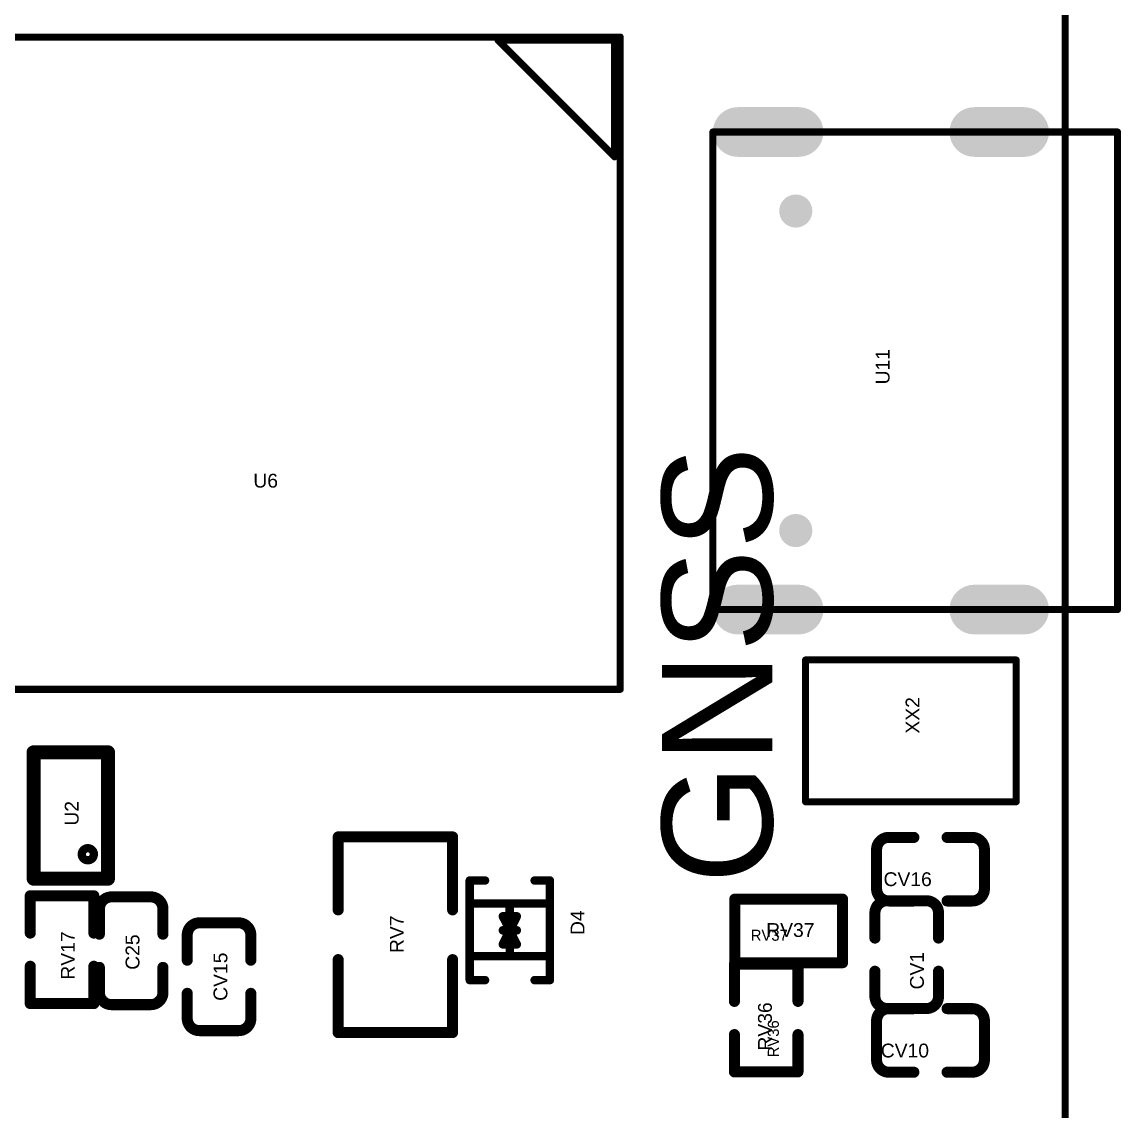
# Model space of a CAD drawing. Header units: millimetres. Extents: x 1 to 39, y 6 to 117.
# Drawn here: x 19.01 to 38.9, y 46.45 to 66.15 of the extents above; entities that cross this region are included whole.
import ezdxf

# ---------------------------------------------------------------- set-up
doc = ezdxf.new("R2010")
doc.units = ezdxf.units.MM
for name, color, linetype in [('KeepOutLayer', 6, 'Continuous'), ('MultiLayer', 9, 'Continuous'), ('PadHoleLayer', 156, 'Continuous'), ('TopOverlay', 2, 'Continuous')]:
    doc.layers.add(name, color=color, linetype=linetype)
doc.styles.add('Arial', font='arial.ttf', dxfattribs={"height": 0.2})

# ---------------------------------------------------------------- blocks, each defined once
blk = doc.blocks.new('ANT_JACK_6')
at = {"layer": 'TopOverlay', "const_width": 0.127}
for points in [[(-0.762, 3.2), (1.803, 3.2)], [(-0.762, 3.2), (-0.762, -0.61)], [(1.803, 3.2), (1.803, -0.61)], [(1.803, -0.61), (-0.762, -0.61)]]:
    blk.add_lwpolyline(points, dxfattribs=at)
at = {"layer": 'TopOverlay', "const_width": 0.0635}
for points in [[(-0.794, 3.2, 1), (-0.73, 3.2, 1)], [(-0.794, 3.2, 1), (-0.73, 3.2, 1)], [(1.772, 3.2, 1), (1.835, 3.2, 1)], [(1.772, 3.2, 1), (1.835, 3.2, 1)], [(-0.794, -0.61, 1), (-0.73, -0.61, 1)], [(-0.794, -0.61, 1), (-0.73, -0.61, 1)], [(1.772, -0.61, 1), (1.835, -0.61, 1)], [(1.772, -0.61, 1), (1.835, -0.61, 1)]]:
    blk.add_lwpolyline(points, format="xyb", close=True, dxfattribs=at)
blk = doc.blocks.new('MICRO_SIM_12')
at = {"layer": 'TopOverlay', "const_width": 0.127}
for points in [[(-5.9, 0), (-5.9, -14.097)], [(-5.9, 0), (5.9, 0)], [(5.9, 0), (5.9, -14.097)], [(5.842, -11.887), (3.734, -13.995)], [(5.842, -11.887), (5.842, -13.995)], [(-5.9, -14.097), (5.9, -14.097)], [(3.734, -13.995), (5.842, -13.995)]]:
    blk.add_lwpolyline(points, dxfattribs=at)
at = {"layer": 'TopOverlay', "const_width": 0.0635}
for points in [[(-5.932, 0, 1), (-5.868, 0, 1)], [(-5.932, 0, 1), (-5.868, 0, 1)], [(5.868, 0, 1), (5.932, 0, 1)], [(5.868, 0, 1), (5.932, 0, 1)], [(5.81, -11.887, 1), (5.874, -11.887, 1)], [(5.81, -11.887, 1), (5.874, -11.887, 1)], [(-5.932, -14.097, 1), (-5.868, -14.097, 1)], [(-5.932, -14.097, 1), (-5.868, -14.097, 1)], [(3.702, -13.995, 1), (3.766, -13.995, 1)], [(3.702, -13.995, 1), (3.766, -13.995, 1)], [(5.81, -13.995, 1), (5.874, -13.995, 1)], [(5.81, -13.995, 1), (5.874, -13.995, 1)], [(5.868, -14.097, 1), (5.932, -14.097, 1)], [(5.868, -14.097, 1), (5.932, -14.097, 1)]]:
    blk.add_lwpolyline(points, format="xyb", close=True, dxfattribs=at)
blk = doc.blocks.new('SOT_363_15')
at = {"layer": 'TopOverlay'}
for points, const_width in [([(0, 0.635), (0, 1.981)], 0.254), ([(2.286, 1.981), (0, 1.981)], 0.254), ([(2.286, 0.635), (2.286, 1.981)], 0.254), ([(0.023, 0.767), (0.023, 1.905)], 0.15), ([(2.286, 0.635), (0, 0.635)], 0.254)]:
    blk.add_lwpolyline(points, dxfattribs=dict(at, const_width=const_width))
for points, const_width in [([(-0.064, 1.981, 1), (0.064, 1.981, 1)], 0.127), ([(-0.064, 1.981, 1), (0.064, 1.981, 1)], 0.127), ([(2.223, 1.981, 1), (2.349, 1.981, 1)], 0.127), ([(2.223, 1.981, 1), (2.349, 1.981, 1)], 0.127), ([(-0.014, 1.905, 1), (0.061, 1.905, 1)], 0.075), ([(1.953, 1.616, 1), (1.734, 1.616, 1)], 0.15), ([(1.696, 1.616, 1), (1.771, 1.616, 1)], 0.075), ([(1.916, 1.616, 1), (1.991, 1.616, 1)], 0.075), ([(-0.014, 0.767, 1), (0.061, 0.767, 1)], 0.075), ([(-0.064, 0.635, 1), (0.064, 0.635, 1)], 0.127), ([(-0.064, 0.635, 1), (0.064, 0.635, 1)], 0.127), ([(2.223, 0.635, 1), (2.349, 0.635, 1)], 0.127), ([(2.223, 0.635, 1), (2.349, 0.635, 1)], 0.127)]:
    blk.add_lwpolyline(points, format="xyb", close=True, dxfattribs=dict(at, const_width=const_width))
blk = doc.blocks.new('TYPE_C3_0_17')
at = {"layer": 'MultiLayer'}
h = blk.add_hatch(color=9, dxfattribs=at)
edge = h.paths.add_edge_path()
edge.add_arc((-4.32, -1.55), 0.45, 180, 360)
edge.add_line((-3.87, -1.55), (-3.87, -0.45))
edge.add_arc((-4.32, -0.45), 0.45, 0, 180)
edge.add_line((-4.77, -0.45), (-4.77, -1.55))
h = blk.add_hatch(color=9, dxfattribs=at)
edge = h.paths.add_edge_path()
edge.add_arc((4.32, -1.55), 0.45, 180, 360)
edge.add_line((4.77, -1.55), (4.77, -0.45))
edge.add_arc((4.32, -0.45), 0.45, 0, 180)
edge.add_line((3.87, -0.45), (3.87, -1.55))
h = blk.add_hatch(color=9, dxfattribs=at)
edge = h.paths.add_edge_path()
edge.add_arc((-2.89, -1.5), 0.3, 0, 360)
h = blk.add_hatch(color=9, dxfattribs=at)
edge = h.paths.add_edge_path()
edge.add_arc((2.89, -1.5), 0.3, 0, 360)
h = blk.add_hatch(color=9, dxfattribs=at)
edge = h.paths.add_edge_path()
edge.add_arc((-4.32, -5.63), 0.45, 180, 360)
edge.add_line((-3.87, -5.63), (-3.87, -4.73))
edge.add_arc((-4.32, -4.73), 0.45, 0, 180)
edge.add_line((-4.77, -4.73), (-4.77, -5.63))
h = blk.add_hatch(color=9, dxfattribs=at)
edge = h.paths.add_edge_path()
edge.add_arc((4.32, -5.63), 0.45, 180, 360)
edge.add_line((4.77, -5.63), (4.77, -4.73))
edge.add_arc((4.32, -4.73), 0.45, 0, 180)
edge.add_line((3.87, -4.73), (3.87, -5.63))
at = {"layer": 'PadHoleLayer'}
h = blk.add_hatch(color=156, dxfattribs=at)
edge = h.paths.add_edge_path()
edge.add_arc((-4.32, -1.55), 0.3, 180, 360)
edge.add_line((-4.02, -1.55), (-4.02, -0.45))
edge.add_arc((-4.32, -0.45), 0.3, 0, 180)
edge.add_line((-4.62, -0.45), (-4.62, -1.55))
h = blk.add_hatch(color=156, dxfattribs=at)
edge = h.paths.add_edge_path()
edge.add_arc((4.32, -1.55), 0.3, 180, 360)
edge.add_line((4.62, -1.55), (4.62, -0.45))
edge.add_arc((4.32, -0.45), 0.3, 0, 180)
edge.add_line((4.02, -0.45), (4.02, -1.55))
h = blk.add_hatch(color=156, dxfattribs=at)
edge = h.paths.add_edge_path()
edge.add_arc((-2.89, -1.5), 0.3, 0, 360)
h = blk.add_hatch(color=156, dxfattribs=at)
edge = h.paths.add_edge_path()
edge.add_arc((2.89, -1.5), 0.3, 0, 360)
h = blk.add_hatch(color=156, dxfattribs=at)
edge = h.paths.add_edge_path()
edge.add_arc((-4.32, -5.63), 0.3, 180, 360)
edge.add_line((-4.02, -5.63), (-4.02, -4.73))
edge.add_arc((-4.32, -4.73), 0.3, 0, 180)
edge.add_line((-4.62, -4.73), (-4.62, -5.63))
h = blk.add_hatch(color=156, dxfattribs=at)
edge = h.paths.add_edge_path()
edge.add_arc((4.32, -5.63), 0.3, 180, 360)
edge.add_line((4.62, -5.63), (4.62, -4.73))
edge.add_arc((4.32, -4.73), 0.3, 0, 180)
edge.add_line((4.02, -4.73), (4.02, -5.63))
at = {"layer": 'TopOverlay', "const_width": 0.127}
for points in [[(-4.32, 0), (4.32, 0)], [(-4.32, 0), (-4.32, -7.32)], [(4.32, 0), (4.32, -7.32)], [(-4.32, -7.32), (4.32, -7.32)]]:
    blk.add_lwpolyline(points, dxfattribs=at)
at = {"layer": 'TopOverlay', "const_width": 0.0635}
for points in [[(-4.352, 0, 1), (-4.288, 0, 1)], [(-4.352, 0, 1), (-4.288, 0, 1)], [(4.288, 0, 1), (4.352, 0, 1)], [(4.288, 0, 1), (4.352, 0, 1)], [(-4.352, -7.32, 1), (-4.288, -7.32, 1)], [(-4.352, -7.32, 1), (-4.288, -7.32, 1)], [(4.288, -7.32, 1), (4.352, -7.32, 1)], [(4.288, -7.32, 1), (4.352, -7.32, 1)]]:
    blk.add_lwpolyline(points, format="xyb", close=True, dxfattribs=at)
blk = doc.blocks.new('LC_0805_R_29')
at = {"layer": 'TopOverlay', "const_width": 0.2}
for points in [[(-0.45, 1.035), (-1.77, 1.035)], [(-1.77, -1.035), (-1.77, 1.035)], [(0.45, 1.035), (1.77, 1.035)], [(1.77, -1.035), (1.77, 1.035)], [(-0.45, -1.035), (-1.77, -1.035)], [(1.77, -1.035), (0.45, -1.035)]]:
    blk.add_lwpolyline(points, dxfattribs=at)
at = {"layer": 'TopOverlay', "const_width": 0.1}
for points in [[(-1.82, 1.035, 1), (-1.72, 1.035, 1)], [(-1.82, 1.035, 1), (-1.72, 1.035, 1)], [(-0.5, 1.035, 1), (-0.4, 1.035, 1)], [(0.4, 1.035, 1), (0.5, 1.035, 1)], [(1.72, 1.035, 1), (1.82, 1.035, 1)], [(1.72, 1.035, 1), (1.82, 1.035, 1)], [(-1.82, -1.035, 1), (-1.72, -1.035, 1)], [(-1.82, -1.035, 1), (-1.72, -1.035, 1)], [(-0.5, -1.035, 1), (-0.4, -1.035, 1)], [(0.4, -1.035, 1), (0.5, -1.035, 1)], [(1.72, -1.035, 1), (1.82, -1.035, 1)], [(1.72, -1.035, 1), (1.82, -1.035, 1)]]:
    blk.add_lwpolyline(points, format="xyb", close=True, dxfattribs=at)
blk = doc.blocks.new('LC_0402_L_33')
at = {"layer": 'TopOverlay', "const_width": 0.2}
for points in [[(-0.975, 0.575), (0.975, 0.575)], [(-0.975, -0.575), (-0.975, 0.575)], [(0.975, -0.575), (0.975, 0.575)], [(-0.975, -0.575), (0.975, -0.575)]]:
    blk.add_lwpolyline(points, dxfattribs=at)
at = {"layer": 'TopOverlay', "const_width": 0.1}
for points in [[(-1.025, 0.575, 1), (-0.925, 0.575, 1)], [(-1.025, 0.575, 1), (-0.925, 0.575, 1)], [(0.925, 0.575, 1), (1.025, 0.575, 1)], [(0.925, 0.575, 1), (1.025, 0.575, 1)], [(-1.025, -0.575, 1), (-0.925, -0.575, 1)], [(-1.025, -0.575, 1), (-0.925, -0.575, 1)], [(0.925, -0.575, 1), (1.025, -0.575, 1)], [(0.925, -0.575, 1), (1.025, -0.575, 1)]]:
    blk.add_lwpolyline(points, format="xyb", close=True, dxfattribs=at)
at = {"layer": 'TopOverlay'}
blk.add_text('RV37', height=0.2, dxfattribs=at).set_placement((-0.686, -0.178))
blk = doc.blocks.new('LC_0402_R_34')
at = {"layer": 'TopOverlay', "const_width": 0.2}
for points in [[(-0.975, 0.575), (-0.3, 0.575)], [(-0.975, 0.575), (-0.975, -0.575)], [(0.3, 0.575), (0.975, 0.575)], [(0.975, 0.575), (0.975, -0.575)], [(-0.975, -0.575), (-0.3, -0.575)], [(0.3, -0.575), (0.975, -0.575)]]:
    blk.add_lwpolyline(points, dxfattribs=at)
at = {"layer": 'TopOverlay', "const_width": 0.1}
for points in [[(-1.025, 0.575, 1), (-0.925, 0.575, 1)], [(-1.025, 0.575, 1), (-0.925, 0.575, 1)], [(-0.35, 0.575, 1), (-0.25, 0.575, 1)], [(0.25, 0.575, 1), (0.35, 0.575, 1)], [(0.925, 0.575, 1), (1.025, 0.575, 1)], [(0.925, 0.575, 1), (1.025, 0.575, 1)], [(-1.025, -0.575, 1), (-0.925, -0.575, 1)], [(-1.025, -0.575, 1), (-0.925, -0.575, 1)], [(-0.35, -0.575, 1), (-0.25, -0.575, 1)], [(0.25, -0.575, 1), (0.35, -0.575, 1)], [(0.925, -0.575, 1), (1.025, -0.575, 1)], [(0.925, -0.575, 1), (1.025, -0.575, 1)]]:
    blk.add_lwpolyline(points, format="xyb", close=True, dxfattribs=at)
at = {"layer": 'TopOverlay'}
blk.add_text('RV36', height=0.2, dxfattribs=at).set_placement((-0.711, -0.229))
blk = doc.blocks.new('LC_0402_R_40')
at = {"layer": 'TopOverlay', "const_width": 0.2}
for points in [[(-0.3, 0.575), (-0.975, 0.575)], [(-0.975, -0.575), (-0.975, 0.575)], [(0.975, 0.575), (0.3, 0.575)], [(0.975, -0.575), (0.975, 0.575)], [(-0.3, -0.575), (-0.975, -0.575)], [(0.975, -0.575), (0.3, -0.575)]]:
    blk.add_lwpolyline(points, dxfattribs=at)
at = {"layer": 'TopOverlay', "const_width": 0.1}
for points in [[(-1.025, 0.575, 1), (-0.925, 0.575, 1)], [(-1.025, 0.575, 1), (-0.925, 0.575, 1)], [(-0.35, 0.575, 1), (-0.25, 0.575, 1)], [(0.25, 0.575, 1), (0.35, 0.575, 1)], [(0.925, 0.575, 1), (1.025, 0.575, 1)], [(0.925, 0.575, 1), (1.025, 0.575, 1)], [(-1.025, -0.575, 1), (-0.925, -0.575, 1)], [(-1.025, -0.575, 1), (-0.925, -0.575, 1)], [(-0.35, -0.575, 1), (-0.25, -0.575, 1)], [(0.25, -0.575, 1), (0.35, -0.575, 1)], [(0.925, -0.575, 1), (1.025, -0.575, 1)], [(0.925, -0.575, 1), (1.025, -0.575, 1)]]:
    blk.add_lwpolyline(points, format="xyb", close=True, dxfattribs=at)
blk = doc.blocks.new('SOD_323_L1_8_W1_3_LS2_5_BI_107')
at = {"layer": 'TopOverlay'}
for points, const_width in [([(-0.901, 0.726), (-0.901, 0.448)], 0.152), ([(-0.901, 0.726), (0.901, 0.726)], 0.152), ([(-0.467, 0.726), (-0.467, -0.726)], 0.152), ([(0.483, 0.726), (0.483, -0.726)], 0.152), ([(0.901, 0.726), (0.901, 0.448)], 0.152), ([(-0.254, 0.127), (-0.254, -0.127)], 0.154), ([(-0.254, 0.127), (-0.002, 0.003)], 0.154), ([(0, 0.127), (0, -0.127)], 0.154), ([(0, 0.127), (0.002, -0.003)], 0.154), ([(0.254, 0.127), (0.003, 0)], 0.154), ([(0.254, 0.127), (0.254, -0.127)], 0.154), ([(0.483, 0.003), (-0.467, 0)], 0.154), ([(-0.003, 0), (-0.254, -0.127)], 0.154), ([(-0.127, 0), (0.003, 0)], 0.154), ([(-0.003, 0), (0.127, 0)], 0.154), ([(-0.002, 0.003), (0, -0.127)], 0.154), ([(0.002, -0.003), (0.254, -0.127)], 0.154), ([(-0.901, -0.448), (-0.901, -0.726)], 0.152), ([(0.901, -0.448), (0.901, -0.726)], 0.152), ([(-0.901, -0.726), (0.901, -0.726)], 0.152)]:
    blk.add_lwpolyline(points, dxfattribs=dict(at, const_width=const_width))
for points, const_width in [([(-0.939, 0.726, 1), (-0.863, 0.726, 1)], 0.0762), ([(-0.939, 0.726, 1), (-0.863, 0.726, 1)], 0.0762), ([(-0.505, 0.726, 1), (-0.429, 0.726, 1)], 0.0762), ([(0.445, 0.726, 1), (0.521, 0.726, 1)], 0.0762), ([(0.863, 0.726, 1), (0.939, 0.726, 1)], 0.0762), ([(0.863, 0.726, 1), (0.939, 0.726, 1)], 0.0762), ([(-0.939, 0.448, 1), (-0.863, 0.448, 1)], 0.0762), ([(0.863, 0.448, 1), (0.939, 0.448, 1)], 0.0762), ([(-0.292, 0.127, 1), (-0.216, 0.127, 1)], 0.077), ([(-0.292, 0.127, 1), (-0.216, 0.127, 1)], 0.077), ([(-0.038, 0.127, 1), (0.038, 0.127, 1)], 0.077), ([(-0.038, 0.127, 1), (0.038, 0.127, 1)], 0.077), ([(0.216, 0.127, 1), (0.292, 0.127, 1)], 0.077), ([(0.216, 0.127, 1), (0.292, 0.127, 1)], 0.077), ([(-0.505, 0, 1), (-0.428, 0, 1)], 0.077), ([(-0.165, 0, 1), (-0.089, 0, 1)], 0.077), ([(-0.042, 0, 1), (0.035, 0, 1)], 0.077), ([(-0.042, 0, 1), (0.035, 0, 1)], 0.077), ([(-0.041, 0.003, 1), (0.036, 0.003, 1)], 0.077), ([(-0.041, 0.003, 1), (0.036, 0.003, 1)], 0.077), ([(-0.036, -0.003, 1), (0.041, -0.003, 1)], 0.077), ([(-0.036, -0.003, 1), (0.041, -0.003, 1)], 0.077), ([(-0.035, 0, 1), (0.042, 0, 1)], 0.077), ([(-0.035, 0, 1), (0.042, 0, 1)], 0.077), ([(0.089, 0, 1), (0.165, 0, 1)], 0.077), ([(0.445, 0.003, 1), (0.522, 0.003, 1)], 0.077), ([(-0.292, -0.127, 1), (-0.216, -0.127, 1)], 0.077), ([(-0.292, -0.127, 1), (-0.216, -0.127, 1)], 0.077), ([(-0.038, -0.127, 1), (0.038, -0.127, 1)], 0.077), ([(-0.038, -0.127, 1), (0.038, -0.127, 1)], 0.077), ([(0.216, -0.127, 1), (0.292, -0.127, 1)], 0.077), ([(0.216, -0.127, 1), (0.292, -0.127, 1)], 0.077), ([(-0.939, -0.448, 1), (-0.863, -0.448, 1)], 0.0762), ([(0.863, -0.448, 1), (0.939, -0.448, 1)], 0.0762), ([(-0.939, -0.726, 1), (-0.863, -0.726, 1)], 0.0762), ([(-0.939, -0.726, 1), (-0.863, -0.726, 1)], 0.0762), ([(-0.505, -0.726, 1), (-0.429, -0.726, 1)], 0.0762), ([(0.445, -0.726, 1), (0.521, -0.726, 1)], 0.0762), ([(0.863, -0.726, 1), (0.939, -0.726, 1)], 0.0762), ([(0.863, -0.726, 1), (0.939, -0.726, 1)], 0.0762)]:
    blk.add_lwpolyline(points, format="xyb", close=True, dxfattribs=dict(at, const_width=const_width))
blk = doc.blocks.new('LC_0402_C_119')
at = {"layer": 'TopOverlay', "const_width": 0.2}
for points in [[(-0.975, 0.355, -0.414214), (-0.755, 0.575)], [(0.755, 0.575, -0.414214), (0.975, 0.355)], [(-0.755, -0.575, -0.414214), (-0.975, -0.355)], [(0.975, -0.355, -0.414214), (0.755, -0.575)]]:
    blk.add_lwpolyline(points, format="xyb", dxfattribs=at)
for points in [[(-0.755, 0.575), (-0.3, 0.575)], [(0.3, 0.575), (0.755, 0.575)], [(-0.975, -0.355), (-0.975, 0.355)], [(0.975, -0.355), (0.975, 0.355)], [(-0.755, -0.575), (-0.3, -0.575)], [(0.3, -0.575), (0.755, -0.575)]]:
    blk.add_lwpolyline(points, dxfattribs=at)
at = {"layer": 'TopOverlay', "const_width": 0.1}
for points in [[(-0.805, 0.575, 1), (-0.705, 0.575, 1)], [(-0.805, 0.575, 1), (-0.705, 0.575, 1)], [(-0.35, 0.575, 1), (-0.25, 0.575, 1)], [(0.25, 0.575, 1), (0.35, 0.575, 1)], [(0.705, 0.575, 1), (0.805, 0.575, 1)], [(0.705, 0.575, 1), (0.805, 0.575, 1)], [(-1.025, 0.355, 1), (-0.925, 0.355, 1)], [(-1.025, 0.355, 1), (-0.925, 0.355, 1)], [(0.925, 0.355, 1), (1.025, 0.355, 1)], [(0.925, 0.355, 1), (1.025, 0.355, 1)], [(-1.025, -0.355, 1), (-0.925, -0.355, 1)], [(-1.025, -0.355, 1), (-0.925, -0.355, 1)], [(0.925, -0.355, 1), (1.025, -0.355, 1)], [(0.925, -0.355, 1), (1.025, -0.355, 1)], [(-0.805, -0.575, 1), (-0.705, -0.575, 1)], [(-0.805, -0.575, 1), (-0.705, -0.575, 1)], [(-0.35, -0.575, 1), (-0.25, -0.575, 1)], [(0.25, -0.575, 1), (0.35, -0.575, 1)], [(0.705, -0.575, 1), (0.805, -0.575, 1)], [(0.705, -0.575, 1), (0.805, -0.575, 1)]]:
    blk.add_lwpolyline(points, format="xyb", close=True, dxfattribs=at)
blk = doc.blocks.new('LC_0402_C_120')
at = {"layer": 'TopOverlay', "const_width": 0.2}
for points in [[(-0.975, 0.355, -0.414214), (-0.755, 0.575)], [(0.755, 0.575, -0.414214), (0.975, 0.355)], [(-0.755, -0.575, -0.414214), (-0.975, -0.355)], [(0.975, -0.355, -0.414214), (0.755, -0.575)]]:
    blk.add_lwpolyline(points, format="xyb", dxfattribs=at)
for points in [[(-0.755, 0.575), (-0.3, 0.575)], [(0.3, 0.575), (0.755, 0.575)], [(-0.975, 0.355), (-0.975, -0.355)], [(0.975, 0.355), (0.975, -0.355)], [(-0.755, -0.575), (-0.3, -0.575)], [(0.3, -0.575), (0.755, -0.575)]]:
    blk.add_lwpolyline(points, dxfattribs=at)
at = {"layer": 'TopOverlay', "const_width": 0.1}
for points in [[(-0.805, 0.575, 1), (-0.705, 0.575, 1)], [(-0.805, 0.575, 1), (-0.705, 0.575, 1)], [(-0.35, 0.575, 1), (-0.25, 0.575, 1)], [(0.25, 0.575, 1), (0.35, 0.575, 1)], [(0.705, 0.575, 1), (0.805, 0.575, 1)], [(0.705, 0.575, 1), (0.805, 0.575, 1)], [(-1.025, 0.355, 1), (-0.925, 0.355, 1)], [(-1.025, 0.355, 1), (-0.925, 0.355, 1)], [(0.925, 0.355, 1), (1.025, 0.355, 1)], [(0.925, 0.355, 1), (1.025, 0.355, 1)], [(-1.025, -0.355, 1), (-0.925, -0.355, 1)], [(-1.025, -0.355, 1), (-0.925, -0.355, 1)], [(0.925, -0.355, 1), (1.025, -0.355, 1)], [(0.925, -0.355, 1), (1.025, -0.355, 1)], [(-0.805, -0.575, 1), (-0.705, -0.575, 1)], [(-0.805, -0.575, 1), (-0.705, -0.575, 1)], [(-0.35, -0.575, 1), (-0.25, -0.575, 1)], [(0.25, -0.575, 1), (0.35, -0.575, 1)], [(0.705, -0.575, 1), (0.805, -0.575, 1)], [(0.705, -0.575, 1), (0.805, -0.575, 1)]]:
    blk.add_lwpolyline(points, format="xyb", close=True, dxfattribs=at)
blk = doc.blocks.new('LC_0402_C_125')
at = {"layer": 'TopOverlay', "const_width": 0.2}
for points in [[(-0.975, 0.355, -0.414214), (-0.755, 0.575)], [(0.755, 0.575, -0.414214), (0.975, 0.355)], [(-0.755, -0.575, -0.414214), (-0.975, -0.355)], [(0.975, -0.355, -0.414214), (0.755, -0.575)]]:
    blk.add_lwpolyline(points, format="xyb", dxfattribs=at)
for points in [[(-0.755, 0.575), (-0.3, 0.575)], [(0.3, 0.575), (0.755, 0.575)], [(-0.975, -0.355), (-0.975, 0.355)], [(0.975, -0.355), (0.975, 0.355)], [(-0.755, -0.575), (-0.3, -0.575)], [(0.3, -0.575), (0.755, -0.575)]]:
    blk.add_lwpolyline(points, dxfattribs=at)
at = {"layer": 'TopOverlay', "const_width": 0.1}
for points in [[(-0.805, 0.575, 1), (-0.705, 0.575, 1)], [(-0.805, 0.575, 1), (-0.705, 0.575, 1)], [(-0.35, 0.575, 1), (-0.25, 0.575, 1)], [(0.25, 0.575, 1), (0.35, 0.575, 1)], [(0.705, 0.575, 1), (0.805, 0.575, 1)], [(0.705, 0.575, 1), (0.805, 0.575, 1)], [(-1.025, 0.355, 1), (-0.925, 0.355, 1)], [(-1.025, 0.355, 1), (-0.925, 0.355, 1)], [(0.925, 0.355, 1), (1.025, 0.355, 1)], [(0.925, 0.355, 1), (1.025, 0.355, 1)], [(-1.025, -0.355, 1), (-0.925, -0.355, 1)], [(-1.025, -0.355, 1), (-0.925, -0.355, 1)], [(0.925, -0.355, 1), (1.025, -0.355, 1)], [(0.925, -0.355, 1), (1.025, -0.355, 1)], [(-0.805, -0.575, 1), (-0.705, -0.575, 1)], [(-0.805, -0.575, 1), (-0.705, -0.575, 1)], [(-0.35, -0.575, 1), (-0.25, -0.575, 1)], [(0.25, -0.575, 1), (0.35, -0.575, 1)], [(0.705, -0.575, 1), (0.805, -0.575, 1)], [(0.705, -0.575, 1), (0.805, -0.575, 1)]]:
    blk.add_lwpolyline(points, format="xyb", close=True, dxfattribs=at)
blk = doc.blocks.new('LC_0402_C_126')
at = {"layer": 'TopOverlay', "const_width": 0.2}
for points in [[(-0.975, 0.355, -0.414214), (-0.755, 0.575)], [(0.755, 0.575, -0.414214), (0.975, 0.355)], [(-0.755, -0.575, -0.414214), (-0.975, -0.355)], [(0.975, -0.355, -0.414214), (0.755, -0.575)]]:
    blk.add_lwpolyline(points, format="xyb", dxfattribs=at)
for points in [[(-0.755, 0.575), (-0.3, 0.575)], [(0.3, 0.575), (0.755, 0.575)], [(-0.975, 0.355), (-0.975, -0.355)], [(0.975, 0.355), (0.975, -0.355)], [(-0.755, -0.575), (-0.3, -0.575)], [(0.3, -0.575), (0.755, -0.575)]]:
    blk.add_lwpolyline(points, dxfattribs=at)
at = {"layer": 'TopOverlay', "const_width": 0.1}
for points in [[(-0.805, 0.575, 1), (-0.705, 0.575, 1)], [(-0.805, 0.575, 1), (-0.705, 0.575, 1)], [(-0.35, 0.575, 1), (-0.25, 0.575, 1)], [(0.25, 0.575, 1), (0.35, 0.575, 1)], [(0.705, 0.575, 1), (0.805, 0.575, 1)], [(0.705, 0.575, 1), (0.805, 0.575, 1)], [(-1.025, 0.355, 1), (-0.925, 0.355, 1)], [(-1.025, 0.355, 1), (-0.925, 0.355, 1)], [(0.925, 0.355, 1), (1.025, 0.355, 1)], [(0.925, 0.355, 1), (1.025, 0.355, 1)], [(-1.025, -0.355, 1), (-0.925, -0.355, 1)], [(-1.025, -0.355, 1), (-0.925, -0.355, 1)], [(0.925, -0.355, 1), (1.025, -0.355, 1)], [(0.925, -0.355, 1), (1.025, -0.355, 1)], [(-0.805, -0.575, 1), (-0.705, -0.575, 1)], [(-0.805, -0.575, 1), (-0.705, -0.575, 1)], [(-0.35, -0.575, 1), (-0.25, -0.575, 1)], [(0.25, -0.575, 1), (0.35, -0.575, 1)], [(0.705, -0.575, 1), (0.805, -0.575, 1)], [(0.705, -0.575, 1), (0.805, -0.575, 1)]]:
    blk.add_lwpolyline(points, format="xyb", close=True, dxfattribs=at)
blk = doc.blocks.new('LC_0402_C_168')
at = {"layer": 'TopOverlay', "const_width": 0.2}
for points in [[(-0.975, 0.355, -0.414214), (-0.755, 0.575)], [(0.755, 0.575, -0.414214), (0.975, 0.355)], [(-0.755, -0.575, -0.414214), (-0.975, -0.355)], [(0.975, -0.355, -0.414214), (0.755, -0.575)]]:
    blk.add_lwpolyline(points, format="xyb", dxfattribs=at)
for points in [[(-0.755, 0.575), (-0.3, 0.575)], [(0.3, 0.575), (0.755, 0.575)], [(-0.975, 0.355), (-0.975, -0.355)], [(0.975, 0.355), (0.975, -0.355)], [(-0.755, -0.575), (-0.3, -0.575)], [(0.3, -0.575), (0.755, -0.575)]]:
    blk.add_lwpolyline(points, dxfattribs=at)
at = {"layer": 'TopOverlay', "const_width": 0.1}
for points in [[(-0.805, 0.575, 1), (-0.705, 0.575, 1)], [(-0.805, 0.575, 1), (-0.705, 0.575, 1)], [(-0.35, 0.575, 1), (-0.25, 0.575, 1)], [(0.25, 0.575, 1), (0.35, 0.575, 1)], [(0.705, 0.575, 1), (0.805, 0.575, 1)], [(0.705, 0.575, 1), (0.805, 0.575, 1)], [(-1.025, 0.355, 1), (-0.925, 0.355, 1)], [(-1.025, 0.355, 1), (-0.925, 0.355, 1)], [(0.925, 0.355, 1), (1.025, 0.355, 1)], [(0.925, 0.355, 1), (1.025, 0.355, 1)], [(-1.025, -0.355, 1), (-0.925, -0.355, 1)], [(-1.025, -0.355, 1), (-0.925, -0.355, 1)], [(0.925, -0.355, 1), (1.025, -0.355, 1)], [(0.925, -0.355, 1), (1.025, -0.355, 1)], [(-0.805, -0.575, 1), (-0.705, -0.575, 1)], [(-0.805, -0.575, 1), (-0.705, -0.575, 1)], [(-0.35, -0.575, 1), (-0.25, -0.575, 1)], [(0.25, -0.575, 1), (0.35, -0.575, 1)], [(0.705, -0.575, 1), (0.805, -0.575, 1)], [(0.705, -0.575, 1), (0.805, -0.575, 1)]]:
    blk.add_lwpolyline(points, format="xyb", close=True, dxfattribs=at)

msp = doc.modelspace()

# ---------------------------------------------------------------- linework, layer by layer
at = {"layer": 'KeepOutLayer', "const_width": 0.127}
msp.add_lwpolyline([(37.888, 7.947), (37.888, 114.437)], dxfattribs=at)

# ---------------------------------------------------------------- block references
for name, p, rotation in [('MICRO_SIM_12', (15.74, 59.98), 90), ('TYPE_C3_0_17', (31.513, 59.843), 90), ('ANT_JACK_6', (36.39, 52.808), 90), ('SOT_363_15', (18.59, 52.94), 270), ('LC_0805_R_29', (25.77, 49.64), 270), ('SOD_323_L1_8_W1_3_LS2_5_BI_107', (27.84, 49.72), 90), ('LC_0402_R_40', (19.74, 49.37), 270), ('LC_0402_C_168', (20.99, 49.35), 90), ('LC_0402_C_126', (35.02, 49.28), 90), ('LC_0402_C_120', (22.58, 48.88), 90), ('LC_0402_R_34', (32.478, 48.134), 90)]:
    msp.add_blockref(name, p, dxfattribs=dict(rotation=rotation))
for name, p in [('LC_0402_C_119', (35.45, 50.826)), ('LC_0402_L_33', (32.885, 49.709)), ('LC_0402_C_125', (35.45, 47.728))]:
    msp.add_blockref(name, p)

# ---------------------------------------------------------------- texts
at = {"layer": 'TopOverlay', "style": 'Arial'}
for s, height, p in [('U11', 0.25, (34.71, 59.596)), ('GNSS', 2, (32.59, 50.56)), ('XX2', 0.25, (35.25, 53.279)), ('U2', 0.25, (20.04, 51.614)), ('RV7', 0.25, (25.92, 49.309)), ('D4', 0.25, (29.19, 49.635)), ('RV17', 0.25, (19.97, 48.827)), ('C25', 0.25, (21.14, 49.006)), ('CV1', 0.25, (35.33, 48.65)), ('CV15', 0.25, (22.73, 48.444)), ('RV36', 0.25, (32.58, 47.544))]:
    msp.add_text(s, height=height, rotation=90, dxfattribs=at).set_placement(p)
for s, p in [('U6', (23.2, 57.73)), ('CV16', (34.6, 50.52)), ('RV37', (32.478, 49.6)), ('CV10', (34.55, 47.42))]:
    msp.add_text(s, height=0.25, dxfattribs=at).set_placement(p)

doc.saveas('drawing.dxf')
